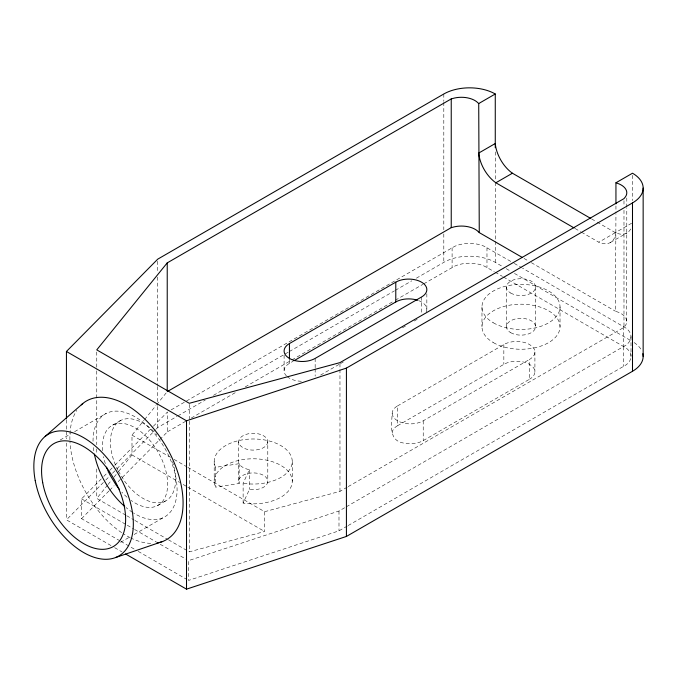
<?xml version="1.0" encoding="UTF-8"?>
<svg xmlns="http://www.w3.org/2000/svg" width="677" height="677" viewBox="0 0 677 677"><rect width="100%" height="100%" fill="white"/><g stroke="black" fill="none" stroke-linecap="round" stroke-linejoin="round"><path stroke-width="0.51" stroke-dasharray="3.38 2.54" d="M626.724 321.101L626.784 208.33M626.784 207.272L626.792 197.786M348.181 486.611L623.982 327.38L625.497 325.434A19.489 11.255 0 0 0 618.558 312.334L615.401 311.208L615.943 214.381M243.128 503.079L243.128 483.276L249.458 469.626A14.555 8.403 0 0 1 239.167 463.686L215.54 467.342L215.54 487.152L239.167 483.496A14.555 8.403 0 0 1 251.962 472.944A14.555 8.403 0 0 1 267.728 482.049A14.555 8.403 0 0 1 249.458 489.437L243.128 503.079A39.021 22.527 0 0 0 292.1 483.285A39.021 22.527 0 0 0 249.83 458.871A39.021 22.527 0 0 0 215.54 487.152M118.695 471.344L131.99 454.927L131.99 435.125L143.956 420.349M144.624 419.528L155.922 405.582M156.59 404.761L166.559 392.448M125.787 515.189L96.76 498.424L107.398 485.299M108.058 484.478L111.383 480.374M114.041 477.09L118.035 472.165M119.964 540.838L81.562 518.667L81.562 498.856L103.039 477.141M103.784 476.396L108.963 471.15M109.708 470.405L114.151 465.911M114.887 465.158L152.655 426.975M153.391 426.222L167.464 411.997L167.464 431.799L117.849 481.973M111.011 545.569L66.439 519.834L105.037 480.805M105.781 480.052L109.488 476.303M112.458 473.299L116.173 469.55M116.909 468.797L155.507 429.768M156.252 429.015L157.733 427.517L176.925 416.431M81.562 518.667L108.963 490.96M109.708 490.207L114.151 485.714M346.319 506.802L625.988 345.143A24.228 13.989 0 0 0 625.988 328.108L522.509 268.177M348.147 525.547L625.988 364.945A24.228 13.989 0 0 0 625.988 347.919L503.375 276.935M60.151 440.016L70.983 433.762M74.597 431.672L106.187 413.435M112.67 425.097L120.641 420.493M171.12 409.881L454.783 246.301A24.228 13.989 0 0 1 484.292 246.301L513.394 262.913M177.839 415.906L205.266 400.073M213.492 395.326L288.436 352.057M289.35 351.532L394.454 290.848M395.368 290.315L411.819 280.82M416.389 278.179L443.807 262.354A36.389 21.004 0 0 1 495.268 262.354L502.588 266.577M167.464 431.799L185.769 421.229M191.261 418.064L237.018 391.644M245.26 386.889L291.017 360.469M291.939 359.936L394.446 300.757M395.36 300.224L422.82 284.374M423.734 283.849L454.783 266.103A24.228 13.989 0 0 1 484.292 266.103L494.261 271.672M286.54 376.048A18.194 10.502 0 0 1 289.434 363.363L293.065 361.264M320.61 375.075L339.702 364.048M340.616 363.524L343.341 361.95M402.417 327.837L406.056 325.739M414.239 321.016L417.87 318.918M581.484 232.203L598.79 242.197L615.342 232.643A27.292 15.757 60 0 0 630.719 228.961M631.624 223.241L615.943 232.287A27.292 15.757 60 0 1 598.79 242.197M610.4 242.493L626.944 232.939M157.436 505.643L165.408 501.039M120.582 542.319L130.509 536.59M134.122 534.5L163.919 517.304M397.492 405.946L503.84 344.551A18.194 10.502 0 0 1 529.575 344.551L532.469 346.726A18.194 10.502 0 0 1 529.575 359.402L529.575 379.213L423.227 440.609A18.194 10.502 0 0 1 405.65 443.325C388.496 441.853 391.568 426.705 392.169 413.376A18.194 10.502 0 0 1 397.492 405.946L397.492 425.757A18.194 10.502 0 0 0 392.169 433.178M397.492 425.757L503.84 364.353A18.194 10.502 0 0 1 529.575 364.353L532.469 366.528A18.194 10.502 0 0 1 529.575 379.213M392.169 413.376C392.863 419.858 400.082 422.524 405.65 423.523A18.194 10.502 0 0 0 423.227 420.806L529.575 359.402M187.791 467.342L264.631 511.702L339.964 491.358L347.267 487.144M347.233 526.08L338.991 530.836L188.544 580.426L188.544 560.624L338.991 511.025L345.397 507.327M168.429 539.797L189.289 551.848L264.631 531.504L264.631 511.702M591.656 218.967L596.217 221.599M597.122 222.124L615.342 232.643M575.111 228.521L580.578 231.678M524.032 258.453L527.688 260.56M531.343 262.676L615.401 311.208M514.308 263.438L521.595 267.643M506.244 268.693L510.822 271.333M514.478 273.44L631.582 341.047M495.175 272.196L502.461 276.411M131.99 435.125L170.409 457.305M174.065 459.412L186.877 466.808M131.99 454.927L179.557 482.388M183.213 484.504L186.877 486.619M187.791 487.144L264.631 531.504M126.692 515.713L133.953 519.902M134.858 520.427L167.515 539.281M81.562 498.856L126.371 524.726M127.284 525.25L133.682 528.949M134.596 529.473L156.539 542.142M160.195 544.257L186.708 559.566M120.878 541.363L134.596 549.284M138.252 551.391L186.708 579.368M114.65 547.668L121.928 551.873M118.373 471.116L123.95 480.264A46.087 26.606 60 0 0 163.876 501.725A46.087 26.606 60 0 0 172.466 461.638M632.496 175.326L632.496 200.612M630.998 336.63L630.998 356.432M623.982 200.747L623.982 206.028M623.982 210.251L623.982 327.38M623.635 326.559L623.635 346.37M623.635 346.692L623.635 366.494M615.943 205.952L615.943 213.331M560.023 306.918L560.023 326.72M535.549 287.107L535.549 326.72M534.906 351.972L534.906 371.783M506.438 287.107L506.438 326.72M503.84 344.551L503.84 364.353M495.268 151.927L495.268 181.368M495.268 182.426L495.268 240.267M495.268 241.317L495.268 262.354M486.975 247.655L486.975 267.466M481.973 306.918L481.973 326.72M452.101 247.655L452.101 267.466M443.807 93.993L443.807 101.364M443.807 102.413L443.807 229.731M443.807 233.937L443.807 262.354M426.84 293.759L426.84 309.389M423.227 420.806L423.227 440.609M421.509 297.017L421.509 313.688M339.964 363.667L339.964 491.358M338.991 511.025L338.991 530.836M315.16 358.412L315.16 367.797M315.16 368.838L315.16 376.133M292.252 461.511L292.252 481.322M289.434 360.24L289.434 363.363M284.103 355.154L284.103 370.793M267.787 441.7A14.555 8.403 0 0 1 245.954 448.978A14.555 8.403 0 0 1 245.954 434.431A14.555 8.403 0 0 1 267.787 441.7L267.787 481.322M249.458 469.626L249.458 489.437M239.167 463.686L239.167 483.496M238.676 441.7L238.676 481.322M214.203 461.511L214.203 481.322M189.289 404.347L189.289 420.155M189.289 421.204L189.289 551.848M157.733 261.263L157.733 271.782M157.733 277.045L157.733 385.425M157.733 386.474L157.733 405.413M157.733 406.471L157.733 427.517M96.76 351.981L96.76 369.896M96.76 370.945L96.76 444.696M96.76 448.91L96.76 454.174M96.76 468.924L96.76 498.424M66.439 419.875L66.439 438.814M66.439 443.02L66.439 519.834M150.734 543.377A80.055 46.222 60 0 1 131.093 538.13M130.204 537.69A80.055 46.222 60 0 1 123.096 533.611M121.674 532.672A80.055 46.222 60 0 1 69.993 442.013M69.909 439.906A80.055 46.222 60 0 1 76.789 410.321M634.121 342.579A36.389 21.004 0 0 1 641.906 350.999M117.976 470.38A46.087 26.606 60 0 1 117.214 422.888A46.087 26.606 60 0 1 156.81 434.626M301.35 381.278A18.194 10.502 0 0 1 287.166 376.624M418.75 300.656A18.194 10.502 0 0 1 426.222 312.114M102.659 450.713A46.087 26.606 60 0 1 134.046 427.179A46.087 26.606 60 0 1 167.608 485.883A46.087 26.606 60 0 1 131.067 500.413M127.048 497.214A46.087 26.606 60 0 1 121.894 492.187M105.324 463.61A46.087 26.606 60 0 1 103.513 456.628M93.028 441.252A59.432 34.315 60 0 1 135.51 417.108A59.432 34.315 60 0 1 177.061 490.833A59.432 34.315 60 0 1 133.42 512.912M132.54 512.354A59.432 34.315 60 0 1 126.007 507.538M93.798 450.789A59.432 34.315 60 0 1 93.375 447.531M215.54 467.342A39.021 22.527 0 0 1 249.83 439.068A39.021 22.527 0 0 1 292.1 463.474A39.021 22.527 0 0 1 243.128 483.276M493.406 322.844A39.021 22.527 0 0 0 558.694 312.749A39.021 22.527 0 0 0 510.898 285.152A39.021 22.527 0 0 0 493.406 322.844M510.703 293.048A14.555 8.403 0 0 0 535.058 289.282A14.555 8.403 0 0 0 517.228 278.992A14.555 8.403 0 0 0 510.703 293.048M493.406 342.655A39.021 22.527 0 0 0 558.694 332.551A39.021 22.527 0 0 0 510.898 304.963A39.021 22.527 0 0 0 493.406 342.655M510.703 332.661A14.555 8.403 0 0 0 535.058 328.895A14.555 8.403 0 0 0 517.228 318.605A14.555 8.403 0 0 0 510.703 332.661"/><path stroke-width="1.02" d="M522.204 257.395L479.265 232.609L478.724 103.547L476.777 101.787A19.041 10.993 0 0 0 454.521 98.03L451.237 98.91L167.227 262.888L96.76 349.874L189.289 403.297L339.964 362.618L623.982 198.64L625.506 196.745A19.041 10.993 0 0 0 618.998 183.899L615.943 182.773L615.943 203.845M66.439 418.818L66.439 351.481L157.733 259.156L443.807 93.993A36.389 21.004 0 0 1 495.268 93.993L495.268 147.721M45.173 436.411L82.755 403.568M478.724 103.547L495.268 93.993M512.421 173.219A27.292 15.757 60 0 1 495.268 143.507L478.724 153.061A27.292 15.757 60 0 0 495.869 182.773L512.421 173.219L590.75 218.443M167.227 391.628L451.237 227.65L454.622 226.778A19.489 11.255 0 0 1 477.31 230.781L479.265 232.609M289.434 343.561L395.783 282.157A18.194 10.502 0 0 1 421.509 282.157A18.194 10.502 0 0 1 421.509 297.017L315.16 358.412A18.194 10.502 0 0 1 289.434 358.412A18.194 10.502 0 0 1 289.434 343.561L289.434 359.191M293.979 360.739L395.783 301.967A18.194 10.502 0 0 1 417.743 300.292M615.943 182.773L632.496 173.219A36.389 21.004 0 0 1 632.496 202.931L632.496 371.284L346.421 536.446L186.513 589.159L125.567 553.972M66.439 351.481L186.513 420.798L346.421 368.093L632.496 202.931M115.42 557.594L162.692 541.465M495.869 182.773L574.198 227.997M643.15 188.079L643.15 356.432M451.237 98.91L451.237 227.65M395.783 282.157L395.783 301.967M346.421 368.093L346.421 536.446M186.513 420.798L186.513 589.159M167.227 262.888L167.227 390.57M81.282 404.871A80.055 46.222 60 0 1 168.023 449.917A80.055 46.222 60 0 1 156.954 542.996M642.837 353.69A36.389 21.004 0 0 1 632.496 371.284M119.44 489.386A46.087 26.606 60 0 1 115.979 484.867L110.004 474.983A46.087 26.606 60 0 1 106.543 467.138M124.729 506.447A59.432 34.315 60 0 1 94.382 454.098M42.71 482.701A59.432 34.315 60 0 0 112.458 547.016A59.432 34.315 60 0 0 95.618 455.519A59.432 34.315 60 0 0 42.71 482.701M35.196 480.425A70.349 40.62 60 0 0 117.756 556.553A70.349 40.62 60 0 0 97.826 448.259A70.349 40.62 60 0 0 35.196 480.425"/></g></svg>
